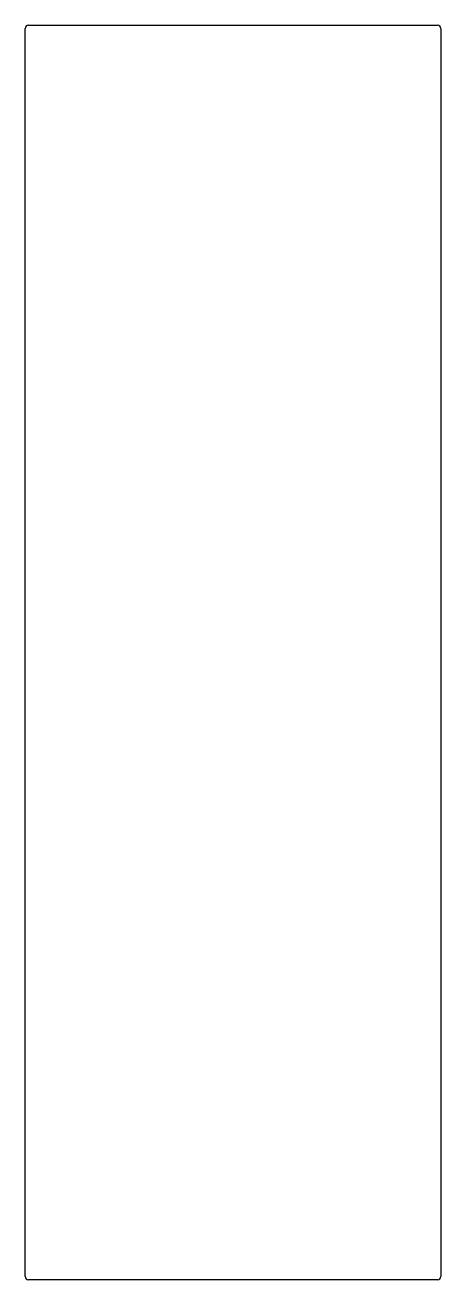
# Model space of a CAD drawing. Header units: millimetres. Extents: x -60 to 60, y -180 to 180.
import ezdxf

# ---------------------------------------------------------------- set-up
doc = ezdxf.new("R2010")
doc.units = ezdxf.units.MM
doc.layers.add('Sketch032', color=7, linetype='CONTINUOUS')

msp = doc.modelspace()

# ---------------------------------------------------------------- linework, layer by layer
at = {"layer": 'Sketch032'}
for p, q in [((-58.5, 179.5), (58.5, 179.5)), ((-59.5, -178.5), (-59.5, 178.5)), ((59.5, 178.5), (59.5, -178.5)), ((58.5, -179.5), (-58.5, -179.5))]:
    msp.add_line(p, q, dxfattribs=at)
for centre, start, end in [((-58.5, 178.5), 90, 180), ((58.5, 178.5), 0, 90), ((-58.5, -178.5), 180, -90), ((58.5, -178.5), -90, 0)]:
    msp.add_arc(centre, 1, start, end, dxfattribs=at)

doc.saveas('drawing.dxf')
